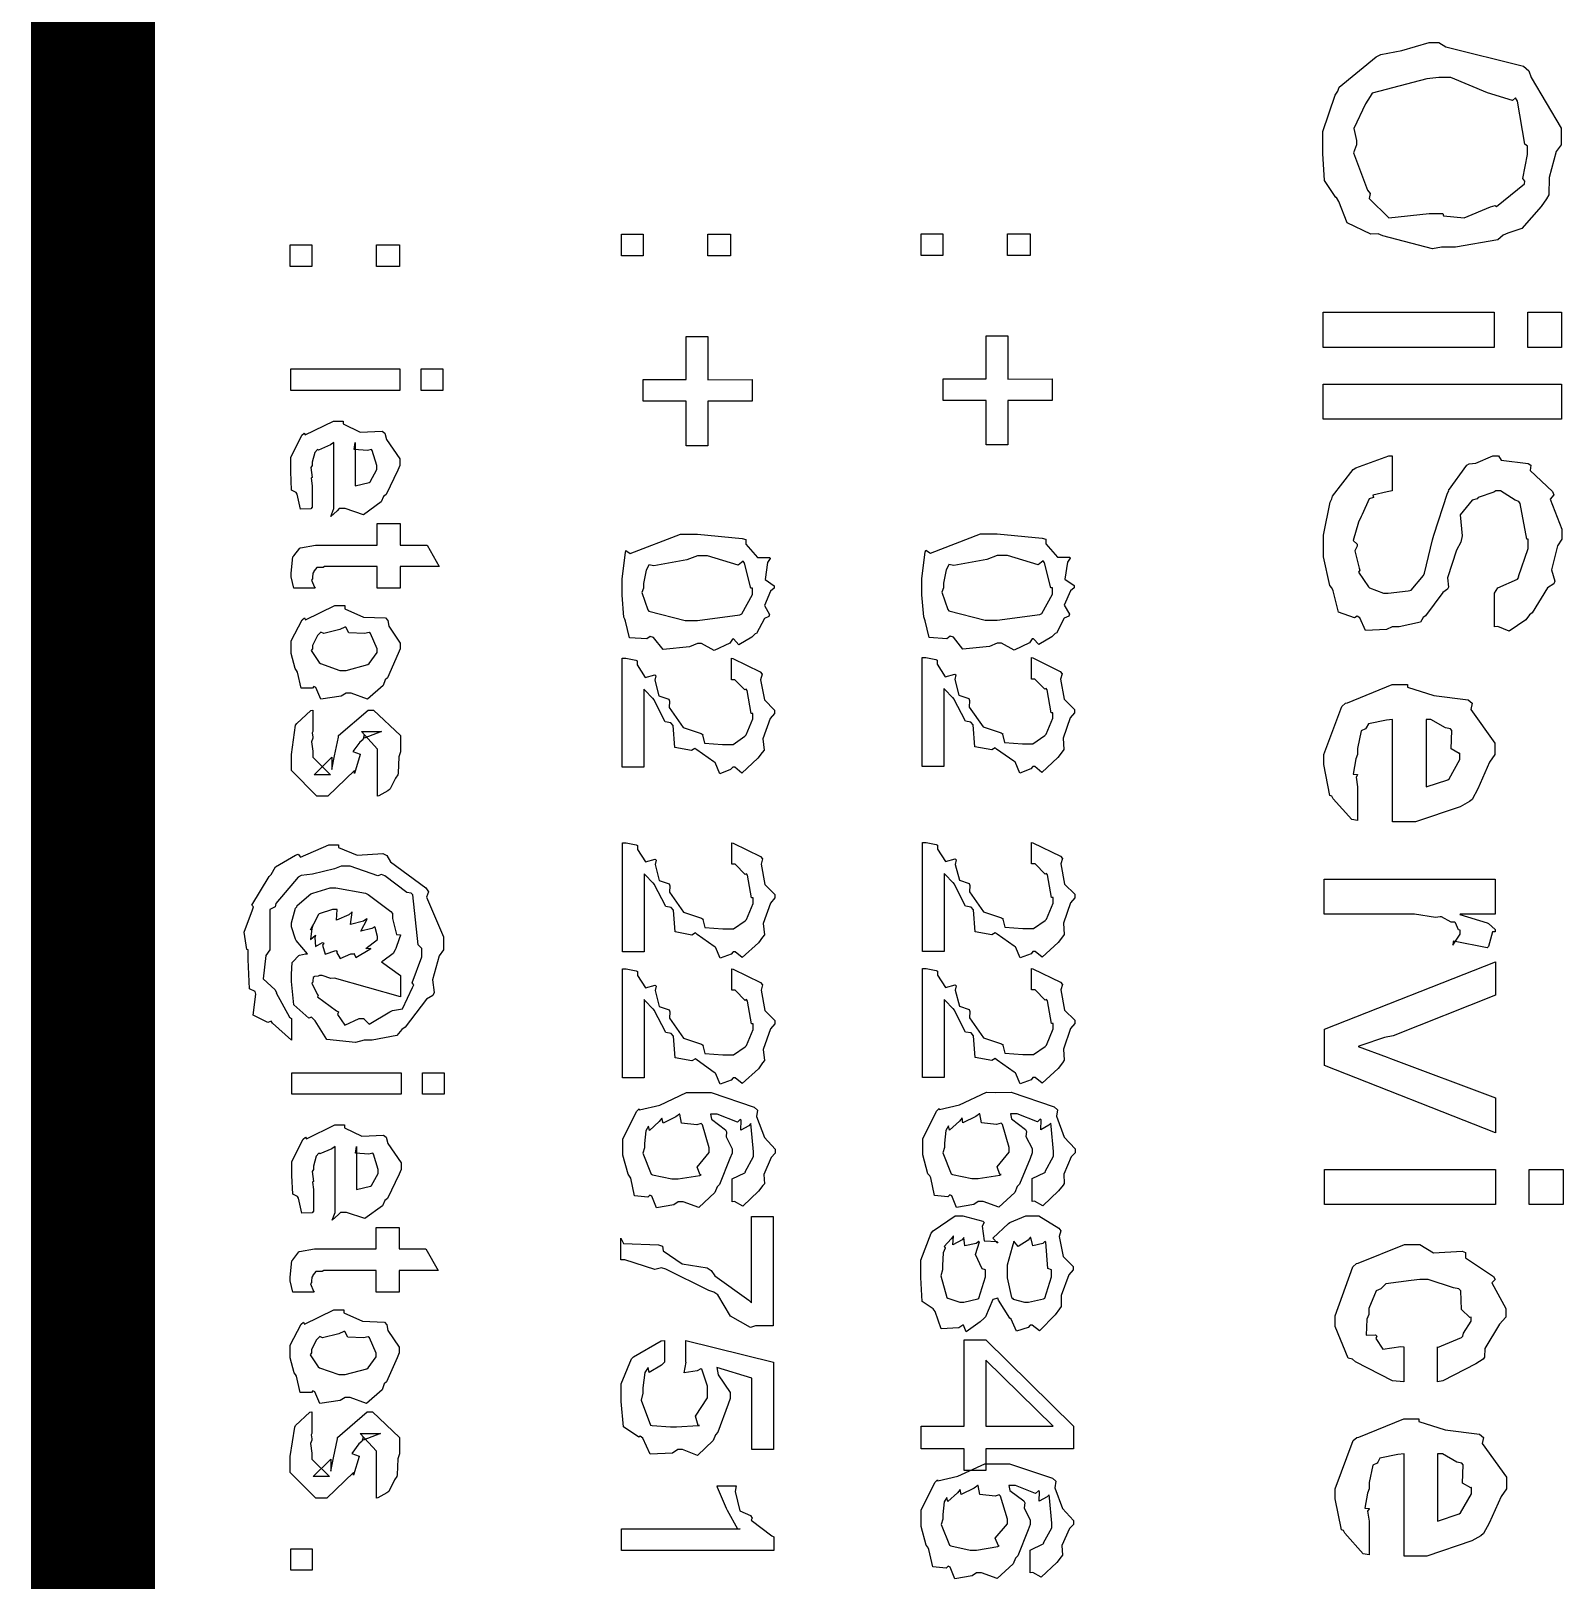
# Model space of a CAD drawing. Extents: x 0.1 to 11.6, y 0.3 to 16.3.
# Drawn here: x 1.585 to 1.8319, y 0.943 to 1.1927 of the extents above; entities that cross this region are included whole.
import ezdxf

# ---------------------------------------------------------------- set-up
doc = ezdxf.new("R2010")
doc.units = 0
doc.header["$MEASUREMENT"] = 0

msp = doc.modelspace()

# ---------------------------------------------------------------- linework, layer by layer
at = {"color": 0, "const_width": 0.02}
msp.add_lwpolyline([(1.595, 0.520019), (1.595, 4.17665)], dxfattribs=at)
at = {"color": 0}
for points in [[(1.81185, 1.19086), (1.81299, 1.19016), (1.82551, 1.18707), (1.82639, 1.18631), (1.82676, 1.18522), (1.8316, 1.17708), (1.8316, 1.17437), (1.83078, 1.17329), (1.82964, 1.16911), (1.82958, 1.16634), (1.82921, 1.16569), (1.82835, 1.16444), (1.82525, 1.16092), (1.82297, 1.16015), (1.82226, 1.15983), (1.8214, 1.15907), (1.81456, 1.15788), (1.81228, 1.15788), (1.81087, 1.15761), (1.80285, 1.15972), (1.80208, 1.16005), (1.80089, 1.16), (1.7971, 1.16184), (1.79574, 1.16526), (1.79536, 1.16591), (1.79525, 1.16591), (1.79346, 1.16862), (1.79318, 1.17296), (1.79318, 1.17437), (1.79318, 1.17654), (1.79514, 1.1824), (1.79557, 1.18305), (1.79579, 1.18365), (1.80176, 1.18858), (1.80251, 1.18891), (1.80251, 1.18891), (1.80593, 1.18956), (1.81033, 1.19086), (1.81185, 1.19086)], [(1.81185, 1.18522), (1.80994, 1.185), (1.80111, 1.18273), (1.80078, 1.18218), (1.80003, 1.18099), (1.79818, 1.17703), (1.79861, 1.17508), (1.79861, 1.17437), (1.79812, 1.17312), (1.8004, 1.1671), (1.80078, 1.16656), (1.80063, 1.16574), (1.80382, 1.16265), (1.81033, 1.1633), (1.8125, 1.1633), (1.81261, 1.16292), (1.81597, 1.1626), (1.82021, 1.16439), (1.82096, 1.16461), (1.82118, 1.16444), (1.82568, 1.16808), (1.82574, 1.16851), (1.82542, 1.16895), (1.82617, 1.17285), (1.82617, 1.17415), (1.82574, 1.17448), (1.82454, 1.18142), (1.82422, 1.18197), (1.82374, 1.18153), (1.81972, 1.18278), (1.81381, 1.18522), (1.81185, 1.18522)], [(1.68018, 1.15999), (1.68365, 1.15999), (1.68365, 1.15652), (1.68018, 1.15652), (1.68018, 1.15999)], [(1.69407, 1.15999), (1.69775, 1.15999), (1.69775, 1.15652), (1.69407, 1.15652), (1.69407, 1.15999)], [(1.72846, 1.16005), (1.73193, 1.16005), (1.73193, 1.15657), (1.72846, 1.15657), (1.72846, 1.16005)], [(1.74235, 1.16005), (1.74604, 1.16005), (1.74604, 1.15657), (1.74235, 1.15657), (1.74235, 1.16005)], [(1.62679, 1.15826), (1.63026, 1.15826), (1.63026, 1.15479), (1.62679, 1.15479), (1.62679, 1.15826)], [(1.64068, 1.15826), (1.64437, 1.15826), (1.64437, 1.15478), (1.64068, 1.15478), (1.64068, 1.15826)], [(1.79324, 1.14741), (1.82081, 1.14741), (1.82081, 1.14176), (1.79324, 1.14176), (1.79324, 1.14741)], [(1.82622, 1.14741), (1.83165, 1.14741), (1.83165, 1.14176), (1.82622, 1.14176), (1.82622, 1.14741)], [(1.73199, 1.13667), (1.73893, 1.13667), (1.73893, 1.14361), (1.7424, 1.14361), (1.7424, 1.13666), (1.74957, 1.13667), (1.74957, 1.1332), (1.7424, 1.13319), (1.7424, 1.12603), (1.73893, 1.12603), (1.73893, 1.13319), (1.73199, 1.13319), (1.73199, 1.13667)], [(1.68365, 1.13656), (1.6906, 1.13656), (1.6906, 1.1435), (1.69407, 1.1435), (1.69407, 1.13655), (1.70122, 1.13656), (1.70122, 1.13309), (1.69407, 1.13308), (1.69407, 1.12592), (1.6906, 1.12592), (1.6906, 1.13309), (1.68365, 1.13308), (1.68365, 1.13656)], [(1.62685, 1.13829), (1.64442, 1.13829), (1.64442, 1.13482), (1.62685, 1.13482), (1.62685, 1.13829)], [(1.64789, 1.13829), (1.65136, 1.13829), (1.65136, 1.13482), (1.64789, 1.13482), (1.64789, 1.13829)], [(1.79324, 1.13585), (1.83165, 1.13585), (1.83165, 1.13021), (1.79324, 1.13021), (1.79324, 1.13585)], [(1.63032, 1.11946), (1.63032, 1.11599), (1.6301, 1.11572), (1.62842, 1.11567), (1.62788, 1.11811), (1.62771, 1.11838), (1.62771, 1.11838), (1.62696, 1.11876), (1.62685, 1.12174), (1.62685, 1.12272), (1.62685, 1.12402), (1.62864, 1.1276), (1.62901, 1.12793), (1.62918, 1.12766), (1.63374, 1.12988), (1.63531, 1.12988), (1.63531, 1.12945), (1.63807, 1.12809), (1.6416, 1.12825), (1.64204, 1.12793), (1.64231, 1.1269), (1.64442, 1.1238), (1.64442, 1.12272), (1.6441, 1.12196), (1.64225, 1.11805), (1.64182, 1.11773), (1.64144, 1.11686), (1.63857, 1.1148), (1.63564, 1.11578), (1.63465, 1.11578), (1.63433, 1.11545), (1.63331, 1.11453), (1.63379, 1.11578), (1.63379, 1.11578), (1.63379, 1.12641), (1.63325, 1.12603), (1.63135, 1.12522), (1.63118, 1.12532), (1.63118, 1.12532), (1.63075, 1.12484), (1.63032, 1.12326), (1.63032, 1.12272), (1.6301, 1.12239), (1.63032, 1.12077), (1.63032, 1.12077), (1.63015, 1.12066), (1.63032, 1.11946), (1.63032, 1.11946)], [(1.63726, 1.12641), (1.63726, 1.11946), (1.63726, 1.11946), (1.63949, 1.12001), (1.63965, 1.12011), (1.63965, 1.12011), (1.64074, 1.12207), (1.64074, 1.12272), (1.64074, 1.12272), (1.63997, 1.12516), (1.63986, 1.12532), (1.63921, 1.12516), (1.6371, 1.12532), (1.63726, 1.12641), (1.63726, 1.12641)], [(1.80436, 1.12429), (1.80436, 1.11865), (1.80354, 1.11849), (1.80122, 1.11795), (1.80132, 1.11762), (1.80132, 1.11757), (1.80063, 1.11735), (1.79949, 1.11485), (1.79937, 1.11453), (1.79893, 1.11361), (1.79807, 1.11067), (1.79872, 1.11003), (1.79872, 1.10975), (1.79833, 1.10899), (1.79904, 1.10617), (1.79915, 1.10585), (1.79893, 1.10552), (1.80051, 1.10319), (1.80067, 1.10303), (1.80067, 1.10303), (1.80296, 1.10216), (1.80371, 1.10216), (1.80371, 1.10216), (1.80692, 1.10254), (1.80718, 1.10259), (1.8074, 1.10265), (1.8094, 1.10503), (1.80957, 1.10541), (1.80957, 1.10541), (1.81087, 1.11073), (1.81108, 1.11149), (1.81108, 1.11149), (1.81326, 1.11827), (1.81347, 1.11865), (1.81342, 1.11871), (1.8164, 1.12277), (1.81674, 1.12299), (1.81674, 1.12299), (1.81782, 1.1231), (1.82058, 1.12429), (1.8215, 1.12429), (1.82194, 1.12359), (1.82628, 1.12305), (1.82671, 1.12277), (1.82661, 1.12191), (1.83018, 1.11854), (1.8304, 1.118), (1.82981, 1.11729), (1.83171, 1.11247), (1.83171, 1.11084), (1.831, 1.10981), (1.83003, 1.1059), (1.83057, 1.10411), (1.8304, 1.10368), (1.82937, 1.10303), (1.82693, 1.09901), (1.8265, 1.09869), (1.8259, 1.09787), (1.82319, 1.09603), (1.8214, 1.09679), (1.82086, 1.09673), (1.82086, 1.10216), (1.82086, 1.10216), (1.8214, 1.10303), (1.82454, 1.10444), (1.82476, 1.10476), (1.82471, 1.10487), (1.82628, 1.10938), (1.82628, 1.11084), (1.82607, 1.11084), (1.82497, 1.11659), (1.82476, 1.11691), (1.82417, 1.11713), (1.82183, 1.11865), (1.82107, 1.11865), (1.82075, 1.11843), (1.81819, 1.11757), (1.81803, 1.11735), (1.81722, 1.11713), (1.81532, 1.1148), (1.81565, 1.11138), (1.81543, 1.1104), (1.81472, 1.1091), (1.81326, 1.10465), (1.81342, 1.10314), (1.81326, 1.10281), (1.8125, 1.10227), (1.80974, 1.09853), (1.80935, 1.09825), (1.80892, 1.09749), (1.8055, 1.09673), (1.80436, 1.09673), (1.80344, 1.0963), (1.80003, 1.09614), (1.79915, 1.0982), (1.79872, 1.09847), (1.79829, 1.0982), (1.79568, 1.09912), (1.79482, 1.10254), (1.7946, 1.10303), (1.79428, 1.10341), (1.79329, 1.10802), (1.79329, 1.10954), (1.79329, 1.11149), (1.79438, 1.11681), (1.7946, 1.11735), (1.79471, 1.11778), (1.79807, 1.12207), (1.7985, 1.12234), (1.7985, 1.12234), (1.80382, 1.12429), (1.80436, 1.12429)], [(1.63081, 1.10298), (1.62733, 1.10297), (1.62733, 1.10297), (1.6269, 1.10477), (1.6269, 1.10536), (1.6269, 1.10536), (1.62722, 1.10802), (1.62733, 1.10818), (1.62733, 1.10818), (1.62831, 1.10943), (1.62842, 1.10948), (1.62842, 1.10948), (1.63086, 1.10992), (1.63167, 1.10992), (1.64079, 1.10992), (1.64079, 1.11339), (1.64447, 1.11339), (1.64447, 1.10992), (1.64882, 1.10992), (1.65076, 1.10645), (1.64447, 1.10644), (1.64447, 1.10297), (1.64079, 1.10297), (1.64079, 1.10644), (1.63232, 1.10645), (1.63211, 1.10628), (1.63108, 1.10628), (1.63103, 1.10623), (1.63092, 1.10607), (1.63058, 1.10569), (1.63058, 1.10558), (1.63043, 1.10536), (1.63038, 1.10471), (1.63038, 1.10449), (1.63021, 1.10427), (1.63069, 1.10314), (1.63081, 1.10298)], [(1.69239, 1.11165), (1.69239, 1.11165), (1.6996, 1.11095), (1.70019, 1.11079), (1.70019, 1.11008), (1.7021, 1.10791), (1.70404, 1.10791), (1.7041, 1.10775), (1.70367, 1.1071), (1.70329, 1.10438), (1.70475, 1.10335), (1.70475, 1.10297), (1.70415, 1.10248), (1.70318, 1.10015), (1.70399, 1.09874), (1.70389, 1.09841), (1.70318, 1.09809), (1.70193, 1.09565), (1.70171, 1.09559), (1.70117, 1.09505), (1.69906, 1.09386), (1.69819, 1.09478), (1.69803, 1.09473), (1.6976, 1.09413), (1.6951, 1.09293), (1.69303, 1.09407), (1.69239, 1.09408), (1.69114, 1.09353), (1.68685, 1.0931), (1.68533, 1.095), (1.68479, 1.09516), (1.68425, 1.09478), (1.68143, 1.09494), (1.68078, 1.09766), (1.68067, 1.09798), (1.68056, 1.09831), (1.68024, 1.10183), (1.68024, 1.10297), (1.68024, 1.10449), (1.68078, 1.10872), (1.68088, 1.10905), (1.68158, 1.10856), (1.68967, 1.11165), (1.69239, 1.11165)], [(1.74072, 1.11171), (1.74072, 1.11171), (1.74794, 1.111), (1.74854, 1.11084), (1.74854, 1.11013), (1.75043, 1.10797), (1.75239, 1.10797), (1.75244, 1.1078), (1.75201, 1.10715), (1.75162, 1.10444), (1.7531, 1.10341), (1.7531, 1.10303), (1.7525, 1.10254), (1.75151, 1.10021), (1.75233, 1.0988), (1.75222, 1.09847), (1.75151, 1.09815), (1.75028, 1.0957), (1.75006, 1.09565), (1.74951, 1.09511), (1.7474, 1.09391), (1.74653, 1.09483), (1.74636, 1.09478), (1.74593, 1.09418), (1.74343, 1.09299), (1.74137, 1.09413), (1.74072, 1.09413), (1.73947, 1.09359), (1.73519, 1.09315), (1.73367, 1.09505), (1.73313, 1.09522), (1.73258, 1.09483), (1.72976, 1.095), (1.72911, 1.09771), (1.729, 1.09803), (1.72889, 1.09836), (1.72857, 1.10189), (1.72857, 1.10303), (1.72857, 1.10455), (1.72911, 1.10878), (1.72922, 1.1091), (1.72993, 1.10861), (1.73801, 1.11171), (1.74072, 1.11171)], [(1.69239, 1.10818), (1.69069, 1.10753), (1.68539, 1.10655), (1.68457, 1.10672), (1.68457, 1.10666), (1.68414, 1.10585), (1.68371, 1.10373), (1.68371, 1.10297), (1.68343, 1.10227), (1.6844, 1.0995), (1.68457, 1.09928), (1.68457, 1.09928), (1.69043, 1.09777), (1.69239, 1.09777), (1.69239, 1.09777), (1.69922, 1.09869), (1.69954, 1.09885), (1.69954, 1.09885), (1.70128, 1.10194), (1.70128, 1.10297), (1.70101, 1.10297), (1.69997, 1.10699), (1.69976, 1.10731), (1.69894, 1.10666), (1.69401, 1.10818), (1.69239, 1.10818)], [(1.74072, 1.10824), (1.73904, 1.10758), (1.73372, 1.10661), (1.73292, 1.10677), (1.73292, 1.10672), (1.73247, 1.1059), (1.73204, 1.10379), (1.73204, 1.10303), (1.73178, 1.10232), (1.73275, 1.09955), (1.73292, 1.09934), (1.73292, 1.09934), (1.73876, 1.09782), (1.74072, 1.09782), (1.74072, 1.09782), (1.74756, 1.09874), (1.74789, 1.0989), (1.74789, 1.0989), (1.74963, 1.102), (1.74963, 1.10303), (1.74935, 1.10303), (1.74832, 1.10704), (1.7481, 1.10737), (1.74729, 1.10672), (1.74235, 1.10823), (1.74072, 1.10824)], [(1.63558, 1.10015), (1.63558, 1.09966), (1.63857, 1.09831), (1.64214, 1.0982), (1.64253, 1.09776), (1.64268, 1.09684), (1.64447, 1.09413), (1.64447, 1.09321), (1.64415, 1.09245), (1.64247, 1.08854), (1.64208, 1.08822), (1.64176, 1.08729), (1.63921, 1.08507), (1.63661, 1.08605), (1.63579, 1.08604), (1.63499, 1.08556), (1.63172, 1.08507), (1.63092, 1.08697), (1.63058, 1.08713), (1.63038, 1.08686), (1.62853, 1.08686), (1.62793, 1.08946), (1.62776, 1.08973), (1.62756, 1.09001), (1.6269, 1.09245), (1.6269, 1.09321), (1.6269, 1.09446), (1.62869, 1.09787), (1.62907, 1.0982), (1.62924, 1.09787), (1.63396, 1.10015), (1.63558, 1.10015)], [(1.63558, 1.09668), (1.63476, 1.0963), (1.63217, 1.09565), (1.63172, 1.09587), (1.63167, 1.09581), (1.63118, 1.09532), (1.63038, 1.09375), (1.63038, 1.09321), (1.63015, 1.09293), (1.63146, 1.09098), (1.63167, 1.09082), (1.63167, 1.09082), (1.63476, 1.08973), (1.63579, 1.08973), (1.63579, 1.08973), (1.63926, 1.09066), (1.63949, 1.09082), (1.63949, 1.09082), (1.64079, 1.09261), (1.64079, 1.09321), (1.64079, 1.09321), (1.63971, 1.09565), (1.63949, 1.09581), (1.63872, 1.09565), (1.63624, 1.09576), (1.63574, 1.09668), (1.63558, 1.09668)], [(1.68375, 1.07411), (1.68028, 1.07411), (1.68028, 1.09169), (1.68088, 1.09169), (1.68246, 1.09136), (1.68267, 1.09125), (1.68267, 1.0906), (1.68397, 1.0886), (1.68554, 1.08903), (1.68571, 1.08887), (1.68554, 1.08816), (1.68619, 1.08561), (1.68778, 1.08507), (1.68788, 1.08475), (1.68782, 1.08372), (1.69011, 1.08051), (1.69299, 1.07954), (1.69331, 1.07932), (1.69319, 1.07932), (1.69353, 1.07802), (1.69646, 1.0778), (1.69743, 1.0778), (1.69814, 1.0778), (1.70003, 1.0791), (1.70025, 1.07932), (1.70025, 1.07932), (1.70133, 1.08193), (1.70133, 1.08279), (1.70107, 1.08279), (1.70042, 1.08648), (1.70025, 1.0867), (1.70003, 1.08659), (1.6984, 1.08822), (1.69786, 1.08822), (1.69786, 1.09169), (1.69808, 1.09164), (1.70253, 1.08947), (1.70285, 1.08909), (1.70258, 1.08822), (1.70318, 1.08496), (1.70481, 1.08333), (1.70481, 1.08279), (1.7041, 1.08198), (1.70296, 1.07867), (1.70313, 1.07688), (1.70285, 1.0765), (1.70215, 1.07558), (1.69954, 1.07319), (1.6984, 1.07411), (1.69808, 1.07411), (1.69775, 1.07373), (1.69601, 1.07308), (1.69526, 1.07487), (1.69504, 1.07498), (1.69504, 1.07498), (1.69228, 1.07693), (1.692, 1.07715), (1.69146, 1.07683), (1.68875, 1.07732), (1.68847, 1.08084), (1.6881, 1.08127), (1.68722, 1.08143), (1.68539, 1.08502), (1.68528, 1.08518), (1.68522, 1.08518), (1.68386, 1.08659), (1.68375, 1.0867), (1.68375, 1.07411)], [(1.7321, 1.07422), (1.72862, 1.07422), (1.72862, 1.0918), (1.72922, 1.0918), (1.73079, 1.09147), (1.73101, 1.09136), (1.73101, 1.09071), (1.73232, 1.08871), (1.73389, 1.08914), (1.73406, 1.08898), (1.73389, 1.08827), (1.73454, 1.08572), (1.73611, 1.08518), (1.73622, 1.08485), (1.73617, 1.08382), (1.73844, 1.08062), (1.74132, 1.07964), (1.74164, 1.07943), (1.74154, 1.07943), (1.74186, 1.07813), (1.74479, 1.07791), (1.74576, 1.07791), (1.74647, 1.07791), (1.74838, 1.07921), (1.74858, 1.07943), (1.74858, 1.07943), (1.74968, 1.08203), (1.74968, 1.0829), (1.7494, 1.0829), (1.74875, 1.08659), (1.74858, 1.08681), (1.74838, 1.0867), (1.74675, 1.08833), (1.74621, 1.08832), (1.74621, 1.0918), (1.74642, 1.09174), (1.75086, 1.08957), (1.75119, 1.08919), (1.75092, 1.08832), (1.75151, 1.08507), (1.75315, 1.08344), (1.75315, 1.0829), (1.75244, 1.08209), (1.75131, 1.07878), (1.75146, 1.07699), (1.75119, 1.0766), (1.75049, 1.07568), (1.74789, 1.0733), (1.74675, 1.07422), (1.74642, 1.07422), (1.7461, 1.07384), (1.74436, 1.07319), (1.7436, 1.07498), (1.74338, 1.07508), (1.74338, 1.07508), (1.74061, 1.07704), (1.74035, 1.07726), (1.73981, 1.07693), (1.73708, 1.07742), (1.73682, 1.08095), (1.73643, 1.08138), (1.73557, 1.08154), (1.73372, 1.08512), (1.73361, 1.08529), (1.73356, 1.08529), (1.73221, 1.0867), (1.7321, 1.08681), (1.7321, 1.07422)], [(1.79878, 1.07096), (1.79878, 1.06554), (1.79785, 1.0657), (1.79486, 1.06901), (1.79465, 1.06944), (1.79432, 1.06955), (1.79335, 1.07454), (1.79335, 1.07617), (1.79335, 1.07617), (1.79622, 1.08393), (1.79682, 1.08442), (1.79715, 1.08447), (1.80436, 1.08746), (1.80681, 1.08746), (1.80681, 1.08702), (1.81104, 1.08567), (1.81657, 1.08496), (1.81722, 1.08442), (1.817, 1.08344), (1.8209, 1.07802), (1.8209, 1.07617), (1.82004, 1.07492), (1.81814, 1.07064), (1.81722, 1.06895), (1.81679, 1.06858), (1.81532, 1.06776), (1.80811, 1.06532), (1.80572, 1.06532), (1.80539, 1.06532), (1.80464, 1.06532), (1.80442, 1.06532), (1.80442, 1.08181), (1.80344, 1.0817), (1.80051, 1.08111), (1.80018, 1.08046), (1.80007, 1.0803), (1.79937, 1.07997), (1.79878, 1.07715), (1.79878, 1.07617), (1.7985, 1.07547), (1.79807, 1.07302), (1.79878, 1.07297), (1.79878, 1.07292), (1.79856, 1.07254), (1.79878, 1.07096), (1.79878, 1.07096)], [(1.63043, 1.08333), (1.63043, 1.07986), (1.63032, 1.07964), (1.63043, 1.07899), (1.63043, 1.07878), (1.63021, 1.07823), (1.63043, 1.07671), (1.63043, 1.07617), (1.63043, 1.07574), (1.63325, 1.07292), (1.63217, 1.07292), (1.63064, 1.07292), (1.63346, 1.07574), (1.63346, 1.07378), (1.6339, 1.07595), (1.63456, 1.07899), (1.63456, 1.07921), (1.63932, 1.08333), (1.64019, 1.08333), (1.64453, 1.07921), (1.64453, 1.0766), (1.64426, 1.07579), (1.64415, 1.07319), (1.6441, 1.07292), (1.64372, 1.07237), (1.6429, 1.07064), (1.64279, 1.07053), (1.64253, 1.07031), (1.64106, 1.0695), (1.64085, 1.06944), (1.64085, 1.07292), (1.64085, 1.07292), (1.64085, 1.07373), (1.64085, 1.074), (1.64085, 1.074), (1.64085, 1.07579), (1.64085, 1.07639), (1.64085, 1.07704), (1.63824, 1.07986), (1.63954, 1.07986), (1.6415, 1.07986), (1.63867, 1.07878), (1.63867, 1.07921), (1.63846, 1.07856), (1.63797, 1.07818), (1.63688, 1.07666), (1.63803, 1.07622), (1.63803, 1.07617), (1.63715, 1.07313), (1.63715, 1.07357), (1.63282, 1.06944), (1.6326, 1.06944), (1.63108, 1.06944), (1.62696, 1.07357), (1.62696, 1.07617), (1.62696, 1.07617), (1.62765, 1.08089), (1.62782, 1.08116), (1.62782, 1.08116), (1.6301, 1.08328), (1.63043, 1.08333)], [(1.80985, 1.08181), (1.80985, 1.07096), (1.80985, 1.07096), (1.81332, 1.0721), (1.81353, 1.07227), (1.81353, 1.07227), (1.81526, 1.07536), (1.81526, 1.07639), (1.81515, 1.07633), (1.81386, 1.07709), (1.81396, 1.08002), (1.81375, 1.0803), (1.81293, 1.08046), (1.8106, 1.08181), (1.80985, 1.08181)], [(1.62956, 1.04406), (1.62956, 1.04406), (1.62771, 1.04623), (1.6276, 1.04644), (1.6276, 1.04644), (1.62696, 1.04839), (1.62696, 1.04905), (1.62696, 1.04905), (1.62765, 1.05143), (1.62782, 1.05165), (1.62788, 1.05187), (1.6301, 1.05371), (1.63043, 1.05382), (1.63043, 1.05382), (1.63319, 1.05469), (1.63411, 1.05469), (1.63411, 1.05469), (1.63889, 1.05382), (1.63932, 1.0536), (1.63932, 1.0536), (1.64301, 1.05089), (1.64324, 1.05057), (1.64324, 1.04975), (1.64388, 1.0472), (1.64453, 1.04715), (1.64453, 1.04709), (1.64432, 1.0465), (1.64378, 1.04492), (1.64367, 1.04471), (1.64339, 1.04411), (1.64171, 1.04286), (1.6415, 1.04275), (1.64453, 1.04058), (1.64453, 1.03711), (1.6339, 1.04015), (1.63331, 1.04009), (1.63194, 1.04058), (1.63151, 1.04058), (1.63129, 1.04047), (1.63069, 1.04042), (1.63064, 1.04037), (1.63049, 1.04026), (1.63043, 1.03972), (1.63043, 1.0395), (1.63026, 1.03933), (1.63113, 1.03754), (1.63129, 1.03733), (1.63118, 1.03716), (1.63422, 1.03488), (1.63456, 1.03472), (1.63439, 1.03429), (1.63558, 1.03255), (1.63786, 1.03364), (1.63867, 1.03364), (1.63861, 1.03358), (1.63949, 1.03272), (1.64285, 1.03472), (1.64324, 1.03494), (1.64324, 1.03494), (1.64486, 1.03521), (1.64649, 1.03863), (1.64671, 1.03906), (1.64643, 1.03939), (1.648, 1.04357), (1.648, 1.04492), (1.6474, 1.04552), (1.64654, 1.05355), (1.64626, 1.05382), (1.64556, 1.05393), (1.64204, 1.05664), (1.6415, 1.05686), (1.6409, 1.05664), (1.63644, 1.05816), (1.63499, 1.05816), (1.6339, 1.05773), (1.63038, 1.05691), (1.62853, 1.0567), (1.62804, 1.05642), (1.62744, 1.05572), (1.62446, 1.05219), (1.62435, 1.05165), (1.62349, 1.05122), (1.62349, 1.04633), (1.62349, 1.04471), (1.62283, 1.04378), (1.62244, 1.04004), (1.62435, 1.03825), (1.62457, 1.03776), (1.62451, 1.03776), (1.62668, 1.03385), (1.62696, 1.03364), (1.62696, 1.03017), (1.62696, 1.03017), (1.62392, 1.03288), (1.62369, 1.0332), (1.62315, 1.03299), (1.62082, 1.03418), (1.62121, 1.03754), (1.6211, 1.03798), (1.62022, 1.03841), (1.62001, 1.04313), (1.62001, 1.04471), (1.61979, 1.04476), (1.61936, 1.04753), (1.62071, 1.05116), (1.62088, 1.05165), (1.62061, 1.05192), (1.62338, 1.05653), (1.62369, 1.05686), (1.62369, 1.05686), (1.6244, 1.0581), (1.62761, 1.05995), (1.62804, 1.06011), (1.62842, 1.05962), (1.63297, 1.06163), (1.63456, 1.06163), (1.63456, 1.0612), (1.63758, 1.05995), (1.64171, 1.06022), (1.64236, 1.0599), (1.64296, 1.05887), (1.64865, 1.05469), (1.64908, 1.05404), (1.64876, 1.05317), (1.65147, 1.04682), (1.65147, 1.04471), (1.65076, 1.04373), (1.64968, 1.03988), (1.64996, 1.03782), (1.64974, 1.03733), (1.64871, 1.03678), (1.64529, 1.03223), (1.64475, 1.0319), (1.64393, 1.03093), (1.63997, 1.03017), (1.63867, 1.03017), (1.63732, 1.02979), (1.63265, 1.03028), (1.63081, 1.03326), (1.63021, 1.03385), (1.62978, 1.03369), (1.62733, 1.03586), (1.62696, 1.03961), (1.62696, 1.0408), (1.62696, 1.0408), (1.62711, 1.04264), (1.62717, 1.04275), (1.62717, 1.04275), (1.62815, 1.04378), (1.62825, 1.04384), (1.62825, 1.04384), (1.62924, 1.04405), (1.62956, 1.04406)], [(1.68381, 1.04438), (1.68033, 1.04438), (1.68033, 1.06196), (1.68093, 1.06196), (1.68251, 1.06163), (1.68272, 1.06152), (1.68272, 1.06087), (1.68403, 1.05887), (1.6856, 1.0593), (1.68576, 1.05914), (1.6856, 1.05843), (1.68625, 1.05588), (1.68782, 1.05534), (1.68793, 1.05502), (1.68788, 1.05399), (1.69015, 1.05078), (1.69303, 1.04981), (1.69336, 1.04959), (1.69325, 1.04959), (1.69358, 1.04829), (1.6965, 1.04807), (1.69749, 1.04807), (1.69819, 1.04807), (1.70008, 1.04937), (1.70031, 1.04959), (1.70031, 1.04959), (1.70139, 1.05219), (1.70139, 1.05306), (1.70111, 1.05306), (1.70047, 1.05675), (1.70031, 1.05697), (1.70008, 1.05686), (1.69846, 1.05849), (1.69792, 1.05849), (1.69792, 1.06196), (1.69814, 1.06191), (1.70258, 1.05973), (1.7029, 1.05936), (1.70264, 1.05849), (1.70324, 1.05523), (1.70486, 1.0536), (1.70486, 1.05306), (1.70415, 1.05225), (1.70301, 1.04894), (1.70318, 1.04715), (1.7029, 1.04677), (1.70221, 1.04585), (1.6996, 1.04346), (1.69846, 1.04438), (1.69814, 1.04438), (1.69781, 1.044), (1.69607, 1.04335), (1.69532, 1.04514), (1.6951, 1.04525), (1.6951, 1.04525), (1.69233, 1.0472), (1.69206, 1.04742), (1.69151, 1.04709), (1.68881, 1.04758), (1.68853, 1.05111), (1.68815, 1.05154), (1.68728, 1.0517), (1.68544, 1.05528), (1.68533, 1.05545), (1.68528, 1.05545), (1.68392, 1.05686), (1.68381, 1.05697), (1.68381, 1.04438)], [(1.73215, 1.04443), (1.72868, 1.04443), (1.72868, 1.06201), (1.72928, 1.06201), (1.73085, 1.06168), (1.73107, 1.06158), (1.73107, 1.06092), (1.73236, 1.05892), (1.73394, 1.05935), (1.7341, 1.05919), (1.73394, 1.05848), (1.7346, 1.05593), (1.73617, 1.05539), (1.73628, 1.05507), (1.73622, 1.05404), (1.7385, 1.05083), (1.74137, 1.04986), (1.74169, 1.04964), (1.7416, 1.04964), (1.74192, 1.04834), (1.74485, 1.04812), (1.74582, 1.04812), (1.74653, 1.04812), (1.74843, 1.04942), (1.74864, 1.04964), (1.74864, 1.04964), (1.74972, 1.05225), (1.74972, 1.05312), (1.74946, 1.05312), (1.74881, 1.0568), (1.74864, 1.05702), (1.74843, 1.05691), (1.74681, 1.05854), (1.74625, 1.05854), (1.74625, 1.06201), (1.74647, 1.06196), (1.75092, 1.05979), (1.75125, 1.05941), (1.75097, 1.05854), (1.75157, 1.05528), (1.75319, 1.05366), (1.75319, 1.05311), (1.7525, 1.0523), (1.75136, 1.04899), (1.75151, 1.0472), (1.75125, 1.04682), (1.75054, 1.0459), (1.74794, 1.04351), (1.74681, 1.04443), (1.74647, 1.04443), (1.74615, 1.04405), (1.74442, 1.0434), (1.74365, 1.04519), (1.74343, 1.0453), (1.74343, 1.0453), (1.74067, 1.04725), (1.7404, 1.04747), (1.73986, 1.04715), (1.73714, 1.04763), (1.73688, 1.05116), (1.73649, 1.05159), (1.73562, 1.05176), (1.73378, 1.05534), (1.73367, 1.0555), (1.73361, 1.0555), (1.73226, 1.05691), (1.73215, 1.05702), (1.73215, 1.04443)], [(1.7934, 1.0561), (1.82096, 1.0561), (1.82096, 1.05045), (1.81532, 1.05045), (1.81526, 1.0504), (1.81967, 1.04905), (1.81988, 1.04893), (1.81988, 1.04893), (1.82096, 1.04796), (1.82096, 1.04763), (1.82053, 1.04758), (1.81988, 1.04525), (1.81967, 1.04503), (1.81424, 1.04612), (1.81418, 1.04601), (1.81413, 1.04546), (1.81532, 1.04725), (1.81532, 1.04785), (1.81506, 1.04791), (1.81456, 1.04905), (1.81446, 1.04915), (1.81386, 1.04915), (1.81228, 1.05002), (1.81207, 1.05002), (1.81131, 1.04991), (1.80794, 1.05045), (1.80686, 1.05046), (1.7934, 1.05046), (1.7934, 1.0561)], [(1.63433, 1.05122), (1.63357, 1.05122), (1.63146, 1.05051), (1.63129, 1.05035), (1.63103, 1.04975), (1.63004, 1.04791), (1.63043, 1.04861), (1.63043, 1.04861), (1.63026, 1.04812), (1.63004, 1.04639), (1.63086, 1.04709), (1.63086, 1.04709), (1.63075, 1.04671), (1.63086, 1.04525), (1.632, 1.0459), (1.63217, 1.04579), (1.632, 1.04546), (1.63243, 1.044), (1.63411, 1.0446), (1.63433, 1.04449), (1.63422, 1.04432), (1.63482, 1.04329), (1.63656, 1.04406), (1.63715, 1.04405), (1.6371, 1.04405), (1.63737, 1.04346), (1.6396, 1.04481), (1.63976, 1.04492), (1.6396, 1.04487), (1.63894, 1.04492), (1.64085, 1.04639), (1.64085, 1.04688), (1.64085, 1.04688), (1.64046, 1.04829), (1.6404, 1.0484), (1.63992, 1.04812), (1.63813, 1.04769), (1.63917, 1.04964), (1.63911, 1.0497), (1.63857, 1.04932), (1.6365, 1.04878), (1.63678, 1.05078), (1.63672, 1.05078), (1.63624, 1.05035), (1.63422, 1.04948), (1.63433, 1.05122), (1.63433, 1.05122)], [(1.68381, 1.02409), (1.68033, 1.02409), (1.68033, 1.04167), (1.68093, 1.04167), (1.68251, 1.04134), (1.68272, 1.04123), (1.68272, 1.04058), (1.68403, 1.03858), (1.6856, 1.03901), (1.68576, 1.03885), (1.6856, 1.03814), (1.68625, 1.03559), (1.68782, 1.03505), (1.68793, 1.03472), (1.68788, 1.03369), (1.69015, 1.03049), (1.69303, 1.02952), (1.69336, 1.0293), (1.69325, 1.0293), (1.69357, 1.028), (1.6965, 1.02778), (1.69749, 1.02778), (1.69819, 1.02778), (1.70008, 1.02908), (1.70031, 1.0293), (1.70031, 1.0293), (1.70139, 1.0319), (1.70139, 1.03277), (1.70111, 1.03277), (1.70047, 1.03646), (1.70031, 1.03668), (1.70008, 1.03657), (1.69846, 1.0382), (1.69792, 1.0382), (1.69792, 1.04167), (1.69814, 1.04161), (1.70258, 1.03944), (1.7029, 1.03906), (1.70264, 1.0382), (1.70324, 1.03494), (1.70486, 1.03331), (1.70486, 1.03277), (1.70415, 1.03196), (1.70301, 1.02865), (1.70318, 1.02686), (1.7029, 1.02648), (1.70221, 1.02556), (1.6996, 1.02317), (1.69846, 1.02409), (1.69814, 1.02409), (1.69781, 1.02371), (1.69607, 1.02306), (1.69532, 1.02485), (1.6951, 1.02496), (1.6951, 1.02496), (1.69233, 1.02691), (1.69206, 1.02713), (1.69151, 1.0268), (1.68881, 1.02729), (1.68853, 1.03082), (1.68815, 1.03125), (1.68728, 1.03141), (1.68544, 1.03499), (1.68533, 1.03516), (1.68528, 1.03516), (1.68392, 1.03657), (1.68381, 1.03668), (1.68381, 1.02409)], [(1.73215, 1.02414), (1.72868, 1.02414), (1.72868, 1.04172), (1.72928, 1.04172), (1.73085, 1.04139), (1.73107, 1.04128), (1.73107, 1.04063), (1.73236, 1.03863), (1.73394, 1.03906), (1.7341, 1.0389), (1.73394, 1.03819), (1.7346, 1.03564), (1.73617, 1.0351), (1.73628, 1.03478), (1.73622, 1.03375), (1.7385, 1.03054), (1.74137, 1.02957), (1.74169, 1.02935), (1.7416, 1.02935), (1.74192, 1.02805), (1.74485, 1.02783), (1.74582, 1.02783), (1.74653, 1.02783), (1.74843, 1.02913), (1.74864, 1.02935), (1.74864, 1.02935), (1.74972, 1.03196), (1.74972, 1.03283), (1.74946, 1.03282), (1.74881, 1.03651), (1.74864, 1.03673), (1.74843, 1.03662), (1.74681, 1.03825), (1.74625, 1.03825), (1.74625, 1.04172), (1.74647, 1.04167), (1.75092, 1.03949), (1.75125, 1.03912), (1.75097, 1.03825), (1.75157, 1.03499), (1.75319, 1.03337), (1.75319, 1.03282), (1.7525, 1.03201), (1.75136, 1.0287), (1.75151, 1.02691), (1.75125, 1.02653), (1.75054, 1.02561), (1.74794, 1.02322), (1.74681, 1.02414), (1.74647, 1.02414), (1.74615, 1.02376), (1.74442, 1.02311), (1.74365, 1.0249), (1.74343, 1.02501), (1.74343, 1.02501), (1.74067, 1.02696), (1.7404, 1.02718), (1.73986, 1.02686), (1.73714, 1.02734), (1.73688, 1.03087), (1.73649, 1.03131), (1.73562, 1.03147), (1.73378, 1.03505), (1.73367, 1.03521), (1.73361, 1.03521), (1.73226, 1.03662), (1.73215, 1.03673), (1.73215, 1.02414)], [(1.79346, 1.03195), (1.82101, 1.0428), (1.82101, 1.03738), (1.80453, 1.03087), (1.80311, 1.0306), (1.79932, 1.0293), (1.79889, 1.02913), (1.79889, 1.02913), (1.80354, 1.0274), (1.8041, 1.02718), (1.82101, 1.02089), (1.82101, 1.01524), (1.79346, 1.02609), (1.79346, 1.03195)], [(1.62706, 1.0249), (1.64464, 1.0249), (1.64464, 1.02143), (1.62706, 1.02143), (1.62706, 1.0249)], [(1.64811, 1.0249), (1.65158, 1.0249), (1.65158, 1.02143), (1.64811, 1.02143), (1.64811, 1.0249)], [(1.69797, 1.00412), (1.69797, 1.00781), (1.69797, 1.00781), (1.70003, 1.00879), (1.70014, 1.0089), (1.70008, 1.00895), (1.70144, 1.01139), (1.70144, 1.01215), (1.70144, 1.01215), (1.70107, 1.01622), (1.70101, 1.01671), (1.70068, 1.01638), (1.69938, 1.01568), (1.69943, 1.01725), (1.69928, 1.01736), (1.69883, 1.01693), (1.69558, 1.01823), (1.6945, 1.01823), (1.69467, 1.01742), (1.69694, 1.01573), (1.6971, 1.01541), (1.697, 1.01459), (1.69797, 1.01264), (1.69797, 1.01194), (1.69764, 1.01107), (1.69596, 1.00689), (1.69558, 1.00651), (1.69521, 1.00559), (1.6926, 1.0032), (1.6901, 1.00412), (1.68929, 1.00412), (1.68858, 1.00363), (1.68582, 1.00315), (1.68506, 1.00505), (1.68474, 1.00521), (1.6844, 1.00488), (1.68224, 1.0051), (1.68164, 1.00792), (1.68147, 1.00825), (1.68121, 1.00857), (1.68039, 1.01161), (1.68039, 1.01259), (1.68039, 1.01422), (1.68257, 1.01866), (1.683, 1.0191), (1.68306, 1.01894), (1.68631, 1.01969), (1.69065, 1.0217), (1.69211, 1.0217), (1.69461, 1.0217), (1.70156, 1.01937), (1.7021, 1.01888), (1.70193, 1.01785), (1.70318, 1.01449), (1.70492, 1.01259), (1.70492, 1.01194), (1.70426, 1.01128), (1.70307, 1.00852), (1.70318, 1.007), (1.70296, 1.00673), (1.70226, 1.00581), (1.69971, 1.00342), (1.69835, 1.00418), (1.69797, 1.00412)], [(1.74631, 1.00418), (1.74631, 1.00787), (1.74631, 1.00787), (1.74838, 1.00884), (1.74849, 1.00895), (1.74843, 1.00901), (1.74978, 1.01145), (1.74978, 1.01221), (1.74978, 1.01221), (1.7494, 1.01628), (1.74935, 1.01676), (1.74903, 1.01644), (1.74772, 1.01573), (1.74778, 1.01731), (1.74761, 1.01742), (1.74718, 1.01698), (1.74393, 1.01828), (1.74283, 1.01828), (1.743, 1.01747), (1.74528, 1.01579), (1.74544, 1.01546), (1.74533, 1.01465), (1.74631, 1.01269), (1.74631, 1.01199), (1.74599, 1.01112), (1.74431, 1.00694), (1.74393, 1.00657), (1.74354, 1.00564), (1.74094, 1.00326), (1.73844, 1.00418), (1.73763, 1.00418), (1.73693, 1.00369), (1.73415, 1.0032), (1.7334, 1.0051), (1.73307, 1.00526), (1.73275, 1.00494), (1.73058, 1.00516), (1.72999, 1.00797), (1.72982, 1.0083), (1.72954, 1.00863), (1.72874, 1.01167), (1.72874, 1.01264), (1.72874, 1.01427), (1.7309, 1.01872), (1.73133, 1.01915), (1.73139, 1.01899), (1.73465, 1.01975), (1.73899, 1.02176), (1.74046, 1.02175), (1.74294, 1.02176), (1.74989, 1.01942), (1.75043, 1.01893), (1.75028, 1.0179), (1.75151, 1.01454), (1.75325, 1.01264), (1.75325, 1.01199), (1.75261, 1.01134), (1.75142, 1.00857), (1.75151, 1.00705), (1.75131, 1.00678), (1.7506, 1.00586), (1.74804, 1.00347), (1.74669, 1.00423), (1.74631, 1.00418)], [(1.63053, 1.00608), (1.63053, 1.0026), (1.63032, 1.00233), (1.62864, 1.00228), (1.6281, 1.00472), (1.62793, 1.00499), (1.62793, 1.00499), (1.62717, 1.00537), (1.62706, 1.00836), (1.62706, 1.00933), (1.62706, 1.01063), (1.62885, 1.01422), (1.62924, 1.01454), (1.62939, 1.01427), (1.63396, 1.01649), (1.63553, 1.01649), (1.63553, 1.01606), (1.63829, 1.0147), (1.64182, 1.01487), (1.64225, 1.01454), (1.64253, 1.01351), (1.64464, 1.01042), (1.64464, 1.00933), (1.64432, 1.00857), (1.64247, 1.00466), (1.64204, 1.00434), (1.64165, 1.00347), (1.63878, 1.00141), (1.63585, 1.00239), (1.63487, 1.00239), (1.63456, 1.00206), (1.63351, 1.00114), (1.634, 1.00239), (1.634, 1.00239), (1.634, 1.01302), (1.63346, 1.01264), (1.63157, 1.01183), (1.6314, 1.01193), (1.6314, 1.01193), (1.63097, 1.01145), (1.63053, 1.00987), (1.63053, 1.00933), (1.63032, 1.00901), (1.63053, 1.00738), (1.63053, 1.00738), (1.63038, 1.00727), (1.63053, 1.00608), (1.63053, 1.00608)], [(1.68951, 1.01823), (1.68892, 1.0178), (1.68685, 1.01677), (1.68668, 1.01758), (1.68668, 1.01758), (1.68625, 1.01704), (1.68468, 1.01563), (1.68451, 1.01628), (1.68451, 1.01628), (1.68408, 1.01557), (1.68386, 1.01351), (1.68386, 1.0128), (1.6836, 1.01193), (1.68494, 1.00857), (1.68517, 1.00847), (1.68517, 1.00847), (1.68826, 1.00781), (1.68929, 1.00781), (1.68929, 1.00781), (1.69276, 1.00836), (1.69299, 1.00846), (1.69282, 1.00846), (1.69233, 1.00971), (1.69428, 1.01204), (1.69428, 1.0128), (1.69428, 1.0128), (1.69319, 1.01649), (1.69299, 1.01671), (1.69228, 1.01649), (1.68983, 1.01677), (1.68956, 1.01823), (1.68951, 1.01823)], [(1.73785, 1.01828), (1.73725, 1.01785), (1.73519, 1.01682), (1.73503, 1.01763), (1.73503, 1.01763), (1.7346, 1.01709), (1.73301, 1.01568), (1.73286, 1.01633), (1.73286, 1.01633), (1.73242, 1.01563), (1.73221, 1.01357), (1.73221, 1.01286), (1.73193, 1.01199), (1.73329, 1.00863), (1.73351, 1.00852), (1.73351, 1.00852), (1.7366, 1.00787), (1.73763, 1.00787), (1.73763, 1.00787), (1.7411, 1.00841), (1.74132, 1.00852), (1.74115, 1.00852), (1.74067, 1.00977), (1.74263, 1.0121), (1.74263, 1.01286), (1.74263, 1.01286), (1.74154, 1.01655), (1.74132, 1.01676), (1.74061, 1.01655), (1.73817, 1.01682), (1.7379, 1.01828), (1.73785, 1.01828)], [(1.63747, 1.01302), (1.63747, 1.00608), (1.63747, 1.00608), (1.63971, 1.00662), (1.63986, 1.00673), (1.63986, 1.00673), (1.64094, 1.00868), (1.64094, 1.00933), (1.64094, 1.00933), (1.64019, 1.01178), (1.64008, 1.01193), (1.63943, 1.01178), (1.63732, 1.01194), (1.63747, 1.01302), (1.63747, 1.01302)], [(1.79346, 1.00933), (1.82101, 1.00933), (1.82101, 1.00369), (1.79346, 1.00369), (1.79346, 1.00933)], [(1.82644, 1.00933), (1.83188, 1.00933), (1.83188, 1.00369), (1.82644, 1.00369), (1.82644, 1.00933)], [(1.70111, 1.00174), (1.70458, 1.00173), (1.70458, 0.984157), (1.70176, 0.984157), (1.70096, 0.983886), (1.69775, 0.985678), (1.69569, 0.989147), (1.69504, 0.989582), (1.69422, 0.989854), (1.68728, 0.993271), (1.68658, 0.99349), (1.68554, 0.993218), (1.68067, 0.994792), (1.68007, 0.994792), (1.68007, 0.998264), (1.6805, 0.997394), (1.68614, 0.997179), (1.68679, 0.996963), (1.68685, 0.996203), (1.68994, 0.99414), (1.69396, 0.993487), (1.69461, 0.993057), (1.69521, 0.992189), (1.70068, 0.988279), (1.70111, 0.987847), (1.70111, 1.00174)], [(1.74078, 0.997506), (1.74067, 0.997506), (1.74001, 0.998265), (1.74251, 1.0006), (1.74274, 1.00076), (1.74274, 1.00076), (1.74533, 1.00185), (1.74621, 1.00184), (1.7474, 1.00185), (1.75065, 0.999893), (1.75097, 0.99946), (1.75071, 0.998537), (1.75131, 0.995283), (1.75293, 0.993707), (1.75293, 0.993164), (1.75222, 0.992351), (1.75103, 0.98904), (1.75103, 0.98725), (1.75076, 0.986872), (1.75006, 0.985894), (1.7475, 0.983346), (1.74636, 0.984268), (1.74599, 0.984268), (1.74567, 0.983889), (1.74382, 0.983292), (1.74294, 0.98519), (1.74274, 0.985353), (1.74274, 0.985353), (1.74089, 0.988283), (1.74078, 0.988608), (1.74001, 0.988392), (1.73882, 0.985571), (1.73861, 0.985353), (1.73796, 0.984757), (1.73568, 0.983182), (1.73525, 0.984267), (1.73514, 0.984267), (1.73454, 0.983832), (1.73167, 0.983671), (1.73068, 0.986439), (1.73036, 0.986872), (1.73036, 0.986872), (1.72862, 0.988065), (1.7284, 0.991918), (1.7284, 0.993165), (1.7284, 0.994738), (1.73004, 0.999079), (1.73036, 0.99946), (1.73036, 0.99946), (1.73394, 1.00185), (1.73514, 1.00185), (1.73514, 1.00185), (1.73839, 1.00098), (1.73861, 1.00076), (1.73828, 1.00022), (1.73861, 0.997832), (1.74072, 0.997724), (1.74078, 0.997506)], [(1.63064, 0.989583), (1.62717, 0.989583), (1.62717, 0.989583), (1.62674, 0.991374), (1.62674, 0.991971), (1.62674, 0.991971), (1.62706, 0.994628), (1.62717, 0.994792), (1.62717, 0.994792), (1.62815, 0.996039), (1.62825, 0.996094), (1.62825, 0.996094), (1.63069, 0.996528), (1.63151, 0.996528), (1.64063, 0.996526), (1.64063, 0.999999), (1.64432, 1), (1.64432, 0.996528), (1.64865, 0.996528), (1.65061, 0.993056), (1.64432, 0.993056), (1.64432, 0.989583), (1.64063, 0.989582), (1.64063, 0.993054), (1.63217, 0.993056), (1.63194, 0.992893), (1.63092, 0.992893), (1.63086, 0.992839), (1.63075, 0.992676), (1.63043, 0.992296), (1.63043, 0.992188), (1.63026, 0.991971), (1.63021, 0.991318), (1.63021, 0.991101), (1.63004, 0.990883), (1.63053, 0.989746), (1.63064, 0.989583)], [(1.73535, 0.998372), (1.73503, 0.997994), (1.73356, 0.997181), (1.73367, 0.998589), (1.73361, 0.998589), (1.73329, 0.998156), (1.73215, 0.99691), (1.73232, 0.996692), (1.73232, 0.996637), (1.73199, 0.995878), (1.73188, 0.993871), (1.73188, 0.993165), (1.73161, 0.992189), (1.73258, 0.988717), (1.73275, 0.988607), (1.73275, 0.988607), (1.73469, 0.987956), (1.73535, 0.987957), (1.73535, 0.987957), (1.73757, 0.988499), (1.73774, 0.988608), (1.73774, 0.988608), (1.73882, 0.992026), (1.73882, 0.993165), (1.73828, 0.993329), (1.73719, 0.995607), (1.73785, 0.997669), (1.73774, 0.997724), (1.73731, 0.997397), (1.73551, 0.997018), (1.73535, 0.998372), (1.73535, 0.998372)], [(1.74599, 0.998374), (1.74567, 0.99794), (1.74408, 0.99691), (1.74338, 0.997775), (1.74338, 0.997721), (1.74311, 0.996801), (1.74229, 0.993924), (1.74229, 0.992947), (1.74229, 0.991863), (1.743, 0.988717), (1.74317, 0.988608), (1.74328, 0.988444), (1.74511, 0.987956), (1.74576, 0.987957), (1.74576, 0.987957), (1.74815, 0.988499), (1.74838, 0.988608), (1.74838, 0.988608), (1.74946, 0.992026), (1.74946, 0.993165), (1.74886, 0.993383), (1.74854, 0.997614), (1.74838, 0.997724), (1.74804, 0.997396), (1.74642, 0.997018), (1.7461, 0.998372), (1.74599, 0.998374)], [(1.80621, 0.98074), (1.80621, 0.975097), (1.80442, 0.975258), (1.79844, 0.978351), (1.79796, 0.978785), (1.79725, 0.978949), (1.79514, 0.984047), (1.79514, 0.985732), (1.79514, 0.985732), (1.79801, 0.99365), (1.79861, 0.994197), (1.79889, 0.994249), (1.80632, 0.997232), (1.80881, 0.997233), (1.80881, 0.997233), (1.81099, 0.995875), (1.81565, 0.996149), (1.81619, 0.995931), (1.81614, 0.995115), (1.82069, 0.992078), (1.82096, 0.991589), (1.82042, 0.991049), (1.82269, 0.986925), (1.82269, 0.985514), (1.82167, 0.984429), (1.81928, 0.980469), (1.81922, 0.979113), (1.81901, 0.978785), (1.81782, 0.978025), (1.8125, 0.975261), (1.81164, 0.975097), (1.81164, 0.98074), (1.81168, 0.980632), (1.81554, 0.98226), (1.81575, 0.982475), (1.81575, 0.982475), (1.81586, 0.982964), (1.81706, 0.984915), (1.81706, 0.985513), (1.81689, 0.985458), (1.81554, 0.986762), (1.81543, 0.9898), (1.81511, 0.990072), (1.81424, 0.990236), (1.81017, 0.991589), (1.80881, 0.99159), (1.8074, 0.991428), (1.80333, 0.990883), (1.80274, 0.990289), (1.80251, 0.990072), (1.80176, 0.9898), (1.80057, 0.986925), (1.80057, 0.985949), (1.80029, 0.985188), (1.80018, 0.982639), (1.80165, 0.982693), (1.80186, 0.982475), (1.80171, 0.982096), (1.80285, 0.98036), (1.80572, 0.980794), (1.80621, 0.98074)], [(1.63542, 0.986708), (1.63542, 0.986219), (1.6384, 0.984864), (1.64199, 0.984754), (1.64236, 0.984321), (1.64253, 0.983397), (1.64432, 0.980686), (1.64432, 0.979764), (1.64399, 0.979004), (1.64231, 0.9751), (1.64193, 0.974774), (1.6416, 0.973849), (1.63906, 0.971625), (1.63644, 0.972601), (1.63564, 0.972601), (1.63482, 0.972113), (1.63157, 0.971625), (1.63075, 0.973525), (1.63043, 0.973689), (1.63021, 0.973415), (1.62836, 0.973415), (1.62776, 0.976019), (1.62761, 0.976292), (1.62739, 0.976563), (1.62674, 0.979004), (1.62674, 0.979764), (1.62674, 0.981011), (1.62853, 0.984429), (1.6289, 0.984754), (1.62907, 0.984429), (1.63379, 0.986708), (1.63542, 0.986708)], [(1.63542, 0.983236), (1.6346, 0.982856), (1.632, 0.982203), (1.63157, 0.982422), (1.63151, 0.982368), (1.63103, 0.981878), (1.63021, 0.980306), (1.63021, 0.979764), (1.62999, 0.979492), (1.63129, 0.97754), (1.63151, 0.977376), (1.63151, 0.977376), (1.6346, 0.976292), (1.63564, 0.976292), (1.63564, 0.976292), (1.63911, 0.977215), (1.63932, 0.977376), (1.63932, 0.977376), (1.64063, 0.979167), (1.64063, 0.979761), (1.64063, 0.979761), (1.63954, 0.982206), (1.63932, 0.982369), (1.63857, 0.982206), (1.63607, 0.982314), (1.63558, 0.983236), (1.63542, 0.983236)], [(1.68707, 0.981769), (1.68707, 0.978299), (1.68658, 0.977808), (1.68463, 0.976617), (1.68446, 0.977429), (1.68446, 0.977429), (1.68392, 0.976617), (1.6836, 0.974174), (1.6836, 0.973306), (1.68332, 0.972164), (1.68485, 0.968153), (1.68511, 0.968097), (1.68511, 0.968097), (1.68804, 0.967881), (1.68901, 0.967879), (1.68901, 0.967879), (1.69249, 0.968097), (1.69271, 0.968097), (1.69254, 0.968097), (1.69206, 0.969563), (1.69401, 0.972546), (1.69401, 0.973522), (1.69401, 0.974445), (1.69308, 0.977157), (1.69293, 0.977212), (1.69233, 0.976886), (1.69026, 0.97656), (1.6906, 0.978299), (1.69054, 0.978299), (1.69054, 0.981769), (1.70464, 0.978297), (1.70464, 0.964192), (1.70117, 0.964193), (1.70117, 0.975693), (1.69553, 0.977431), (1.69575, 0.976233), (1.69769, 0.973414), (1.69769, 0.972438), (1.69737, 0.971515), (1.69569, 0.967013), (1.69531, 0.966581), (1.69493, 0.965654), (1.69239, 0.963271), (1.69, 0.964192), (1.68924, 0.964192), (1.68838, 0.96365), (1.68479, 0.963486), (1.6836, 0.966036), (1.68317, 0.966361), (1.68294, 0.966199), (1.6805, 0.967879), (1.68013, 0.971949), (1.68013, 0.973306), (1.68013, 0.974772), (1.68175, 0.978842), (1.68207, 0.979167), (1.68207, 0.979167), (1.68653, 0.981717), (1.68707, 0.981769)], [(1.72846, 0.96799), (1.7354, 0.96799), (1.7354, 0.981879), (1.73887, 0.981879), (1.75299, 0.967989), (1.75299, 0.964301), (1.73887, 0.964303), (1.73887, 0.960829), (1.7354, 0.960829), (1.7354, 0.964303), (1.72846, 0.964301), (1.72846, 0.96799)], [(1.73887, 0.96799), (1.74972, 0.96799), (1.73887, 0.978626), (1.73887, 0.96799)], [(1.63026, 0.970269), (1.63026, 0.966796), (1.63015, 0.966576), (1.63026, 0.965929), (1.63026, 0.965713), (1.63004, 0.965169), (1.63026, 0.96365), (1.63026, 0.963108), (1.63026, 0.962672), (1.63308, 0.959849), (1.632, 0.959849), (1.63049, 0.959851), (1.63331, 0.962672), (1.63331, 0.960719), (1.63374, 0.96289), (1.63439, 0.965929), (1.63439, 0.966146), (1.63917, 0.970269), (1.64003, 0.970269), (1.64437, 0.966144), (1.64437, 0.96354), (1.6441, 0.962728), (1.64399, 0.960124), (1.64393, 0.959853), (1.64356, 0.959308), (1.64274, 0.957572), (1.64264, 0.957464), (1.64236, 0.957249), (1.6409, 0.956435), (1.64068, 0.956379), (1.64068, 0.959851), (1.64068, 0.959851), (1.64068, 0.960664), (1.64068, 0.960935), (1.64068, 0.960935), (1.64068, 0.962726), (1.64068, 0.963324), (1.64068, 0.963974), (1.63807, 0.966797), (1.63938, 0.966797), (1.64133, 0.966797), (1.63851, 0.965713), (1.63851, 0.966146), (1.63829, 0.965494), (1.63781, 0.965111), (1.63672, 0.963594), (1.63786, 0.96316), (1.63786, 0.963106), (1.63699, 0.960069), (1.63699, 0.960501), (1.63265, 0.956381), (1.63243, 0.956381), (1.63092, 0.956381), (1.62679, 0.960501), (1.62679, 0.963108), (1.62679, 0.963108), (1.6275, 0.967828), (1.62765, 0.968097), (1.62765, 0.968097), (1.62993, 0.970213), (1.63026, 0.970269)], [(1.80063, 0.952689), (1.80063, 0.947265), (1.79969, 0.947426), (1.79671, 0.950738), (1.7965, 0.951171), (1.79617, 0.951281), (1.79519, 0.956269), (1.79519, 0.957897), (1.79519, 0.957897), (1.79807, 0.965656), (1.79867, 0.966146), (1.79899, 0.966199), (1.80621, 0.969182), (1.80865, 0.969182), (1.80865, 0.968749), (1.81287, 0.967392), (1.81842, 0.966686), (1.81907, 0.966146), (1.81885, 0.965168), (1.82275, 0.959744), (1.82275, 0.957897), (1.82189, 0.95665), (1.81999, 0.952364), (1.81907, 0.950683), (1.81862, 0.950303), (1.81717, 0.949486), (1.80994, 0.947049), (1.80757, 0.947049), (1.80724, 0.947047), (1.80647, 0.947049), (1.80626, 0.947047), (1.80626, 0.96354), (1.80528, 0.963432), (1.80236, 0.962835), (1.80203, 0.962183), (1.80192, 0.962021), (1.80122, 0.961696), (1.80063, 0.958876), (1.80063, 0.9579), (1.80035, 0.957192), (1.79992, 0.954753), (1.80063, 0.954699), (1.80063, 0.954644), (1.8004, 0.954263), (1.80063, 0.952689), (1.80063, 0.952689)], [(1.74604, 0.944336), (1.74604, 0.948024), (1.74604, 0.948024), (1.7481, 0.949), (1.74821, 0.949108), (1.74815, 0.949162), (1.74951, 0.951606), (1.74951, 0.952365), (1.74951, 0.952365), (1.74914, 0.956433), (1.74908, 0.956921), (1.74875, 0.956597), (1.74744, 0.955892), (1.7475, 0.957465), (1.74735, 0.957574), (1.7469, 0.95714), (1.74365, 0.958442), (1.74257, 0.958442), (1.74274, 0.957626), (1.74501, 0.955946), (1.74517, 0.95562), (1.74507, 0.954807), (1.74604, 0.952854), (1.74604, 0.952149), (1.74571, 0.951281), (1.74403, 0.947103), (1.74365, 0.946724), (1.74328, 0.945799), (1.74067, 0.943412), (1.73817, 0.944336), (1.73736, 0.944336), (1.73665, 0.943844), (1.73389, 0.94336), (1.73313, 0.945258), (1.73281, 0.945419), (1.73247, 0.945096), (1.73031, 0.945313), (1.72971, 0.948132), (1.72954, 0.94846), (1.72928, 0.948785), (1.72846, 0.951824), (1.72846, 0.952797), (1.72846, 0.954425), (1.73063, 0.958876), (1.73107, 0.95931), (1.73112, 0.959147), (1.73438, 0.959907), (1.73872, 0.961912), (1.74018, 0.961912), (1.74268, 0.961912), (1.74963, 0.959581), (1.75017, 0.959092), (1.75, 0.95806), (1.75125, 0.954699), (1.75299, 0.952797), (1.75299, 0.952147), (1.75233, 0.951497), (1.75114, 0.948729), (1.75125, 0.947211), (1.75103, 0.946939), (1.75032, 0.946018), (1.74778, 0.943631), (1.74642, 0.944389), (1.74604, 0.944336)], [(1.81168, 0.96354), (1.81168, 0.952689), (1.81168, 0.952689), (1.81515, 0.953829), (1.81538, 0.953992), (1.81538, 0.953992), (1.81711, 0.957083), (1.81711, 0.958115), (1.817, 0.95806), (1.81569, 0.95882), (1.81581, 0.96175), (1.8156, 0.962021), (1.81478, 0.962183), (1.81244, 0.963542), (1.81168, 0.96354)], [(1.68018, 0.947971), (1.68018, 0.951442), (1.69928, 0.951443), (1.69889, 0.951388), (1.69726, 0.954372), (1.6971, 0.954699), (1.6971, 0.954699), (1.69564, 0.958117), (1.69558, 0.958387), (1.69863, 0.958386), (1.69846, 0.957465), (1.69922, 0.954318), (1.70096, 0.95356), (1.70122, 0.953179), (1.70107, 0.952854), (1.70437, 0.950303), (1.70469, 0.950139), (1.70469, 0.947969), (1.68018, 0.947971)], [(1.73757, 0.95844), (1.73699, 0.958008), (1.73492, 0.956975), (1.73475, 0.957789), (1.73475, 0.957789), (1.73432, 0.957249), (1.73275, 0.955836), (1.73258, 0.956489), (1.73258, 0.956489), (1.73215, 0.955783), (1.73193, 0.953722), (1.73193, 0.953015), (1.73167, 0.952149), (1.73301, 0.948785), (1.73324, 0.948676), (1.73324, 0.948676), (1.73633, 0.948024), (1.73736, 0.948024), (1.73736, 0.948024), (1.74083, 0.948568), (1.74104, 0.948676), (1.74089, 0.948676), (1.7404, 0.949922), (1.74235, 0.952256), (1.74235, 0.953015), (1.74235, 0.953015), (1.74126, 0.956706), (1.74104, 0.956922), (1.74035, 0.956704), (1.7379, 0.956975), (1.73763, 0.95844), (1.73757, 0.95844)], [(1.62685, 0.94824), (1.63032, 0.94824), (1.63032, 0.944769), (1.62685, 0.944769), (1.62685, 0.94824)]]:
    msp.add_lwpolyline(points, close=True, dxfattribs=at)

doc.saveas('drawing.dxf')
